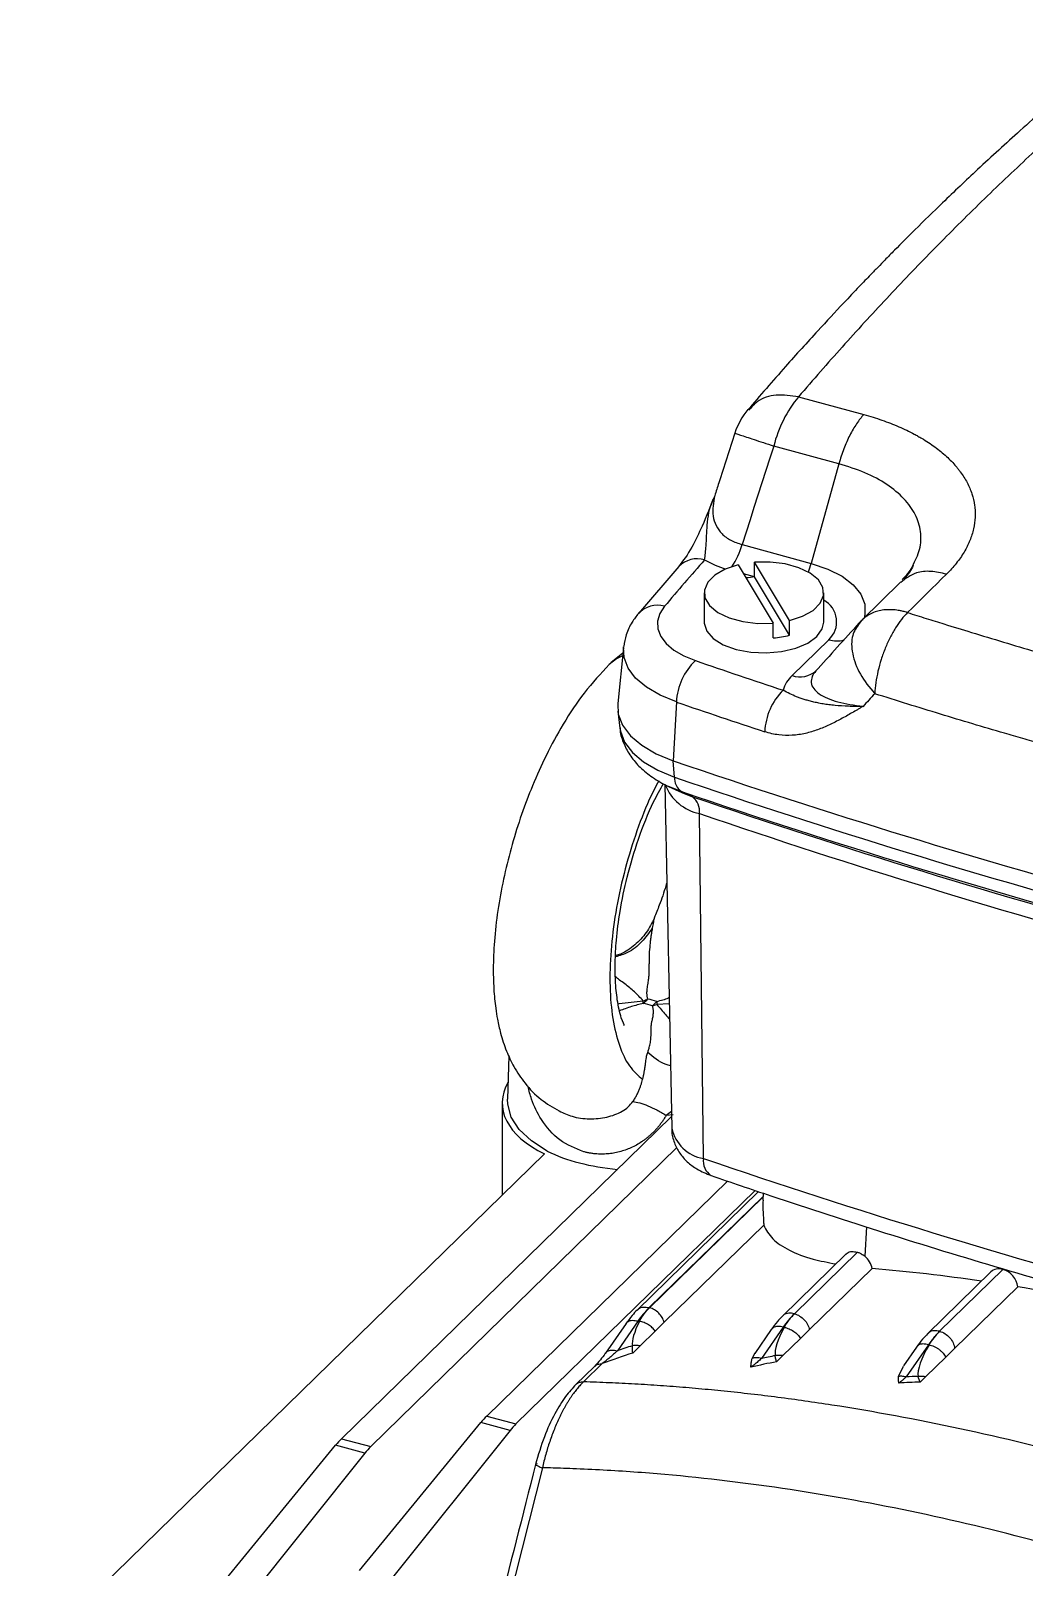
# Model space of a CAD drawing. Header units: millimetres. Extents: x 15 to 1184, y 5 to 836.
# Drawn here: x 786.8 to 830.3, y 269.1 to 336.5 of the extents above; entities that cross this region are included whole.
import ezdxf

# ---------------------------------------------------------------- set-up
doc = ezdxf.new("R2010")
doc.units = ezdxf.units.MM

msp = doc.modelspace()

# ---------------------------------------------------------------- linework, layer by layer
at = {"color": 7, "linetype": 'Continuous', "lineweight": 25}
for p, q in [((820.434, 320.445), (823.293, 319.668)), ((822.205, 317.511), (819.346, 318.288)), ((822.205, 317.511), (820.991, 313.143)), ((816.716, 315.994), (816.754, 316.073)), ((817.959, 313.967), (820.991, 313.143)), ((815.184, 313.002), (813.411, 310.947)), ((817.79, 313.076), (819.325, 310.519)), ((818.506, 312.555), (818.024, 312.686)), ((818.506, 312.547), (818.506, 313.19)), ((820.041, 310.633), (818.506, 313.19)), ((820.041, 309.991), (818.506, 312.547)), ((824.901, 312.326), (823.209, 310.656)), ((816.29, 311.855), (816.29, 310.569)), ((821.54, 310.569), (821.54, 311.855)), ((820.041, 309.991), (820.041, 310.633)), ((823.144, 310.587), (823.107, 310.52)), ((819.325, 309.876), (819.325, 310.519)), ((812.753, 309.455), (812.501, 306.993)), ((820.153, 308.225), (821.762, 309.795)), ((812.727, 309.203), (812.221, 308.793)), ((812.505, 306.665), (812.597, 305.912)), ((815.078, 307.066), (814.938, 304.488)), ((814.989, 303.772), (814.938, 304.488)), ((814.562, 303.461), (814.87, 288.375)), ((814.736, 303.366), (815.318, 303.095)), ((815.294, 303.142), (814.736, 303.366)), ((815.777, 302.911), (815.294, 303.142)), ((815.318, 303.095), (815.777, 302.911)), ((816.258, 287.054), (816.085, 302.172)), ((814.759, 293.828), (814.214, 293.804)), ((807.728, 291.549), (807.67, 289.652)), ((807.437, 289.484), (807.437, 285.441)), ((814.855, 289.116), (814.627, 288.942)), ((800.389, 274.766), (814.859, 288.889)), ((814.937, 288.965), (814.627, 288.942)), ((786.761, 265.261), (809.293, 287.254)), ((801.671, 274.418), (815.101, 287.526)), ((806.757, 275.759), (817.312, 286.06)), ((808.038, 275.411), (818.527, 285.648)), ((818.675, 285.598), (813.357, 280.408)), ((818.877, 285.391), (813.881, 280.514)), ((813.9, 280.509), (818.876, 285.365)), ((818.885, 285.527), (818.868, 285.222)), ((818.904, 284.129), (814.538, 279.868)), ((823.41, 284.055), (823.34, 282.764)), ((822.52, 282.868), (819.725, 280.14)), ((823.012, 282.943), (820.249, 280.246)), ((820.257, 280.244), (823.02, 282.941)), ((823.657, 282.23), (820.908, 279.546)), ((828.865, 282.076), (826.093, 279.369)), ((829.394, 282.186), (826.616, 279.475)), ((826.618, 279.475), (829.396, 282.186)), ((829.396, 282.186), (829.394, 282.186)), ((830.044, 281.425), (827.278, 278.725)), ((813.881, 280.514), (813.9, 280.509)), ((812.869, 279.822), (811.961, 278.517)), ((813.394, 279.927), (812.486, 278.621)), ((813.453, 279.911), (813.394, 279.927)), ((814.538, 279.868), (814.146, 279.484)), ((819.762, 279.658), (818.807, 278.285)), ((819.801, 279.648), (819.762, 279.658)), ((820.249, 280.246), (820.257, 280.244)), ((814.146, 279.484), (813.483, 278.837)), ((819.237, 279.554), (818.509, 278.508)), ((820.515, 279.163), (819.74, 278.407)), ((820.908, 279.546), (820.515, 279.163)), ((826.616, 279.475), (826.618, 279.475)), ((813.483, 278.837), (813.159, 278.521)), ((818.395, 278.275), (818.531, 278.537)), ((819.74, 278.407), (819.468, 278.14)), ((825.605, 278.784), (825.029, 277.956)), ((826.13, 278.888), (825.145, 277.472)), ((826.885, 278.341), (826.013, 277.49)), ((826.154, 278.881), (826.13, 278.888)), ((827.278, 278.725), (826.885, 278.341)), ((811.478, 277.93), (810.668, 277.14)), ((811.822, 278.061), (811.012, 277.271)), ((824.811, 277.49), (825.04, 277.946)), ((826.013, 277.49), (825.764, 277.247)), ((806.757, 275.759), (808.038, 275.411)), ((801.183, 268.989), (806.496, 275.472)), ((807.78, 275.124), (802.565, 268.613)), ((807.78, 275.124), (806.496, 275.472)), ((794.815, 267.996), (800.128, 274.479)), ((801.412, 274.131), (800.128, 274.479)), ((800.389, 274.766), (801.671, 274.418)), ((801.412, 274.131), (796.197, 267.62)), ((809.2, 273.49), (806.128, 261.371))]:
    msp.add_line(p, q, dxfattribs=at)
at = {"color": 7, "linetype": 'Continuous', "lineweight": 25, "flags": 128}
for points in [[(819.346, 318.288), (819.172, 317.749), (818.998, 317.209), (818.824, 316.669), (818.651, 316.129), (818.477, 315.588), (818.304, 315.048), (818.132, 314.508), (817.959, 313.967)], [(817.79, 313.076), (817.219, 312.886), (816.762, 312.628), (816.449, 312.317), (816.301, 311.976), (816.328, 311.626), (816.529, 311.292), (816.889, 310.995), (817.386, 310.756), (817.984, 310.591), (818.645, 310.51), (819.325, 310.519)], [(820.041, 310.633), (820.612, 310.823), (821.069, 311.082), (821.382, 311.392), (821.53, 311.734), (821.503, 312.084), (821.302, 312.418), (820.941, 312.714), (820.445, 312.953), (819.846, 313.119), (819.185, 313.2), (818.506, 313.19)], [(820.991, 313.143), (821.719, 312.896), (822.339, 312.58), (822.827, 312.208), (823.165, 311.794), (823.339, 311.354), (823.344, 310.905), (823.304, 310.746)], [(826.917, 312.669), (826.705, 312.459), (826.493, 312.25), (826.281, 312.04), (826.068, 311.83), (825.856, 311.62), (825.642, 311.409), (825.429, 311.198), (825.216, 310.987)], [(814.555, 311.261), (814.346, 310.943), (814.248, 310.61), (814.263, 310.274), (814.391, 309.944), (814.629, 309.63), (814.968, 309.343), (815.399, 309.09), (815.908, 308.879)], [(816.29, 310.569), (816.292, 310.518), (816.408, 310.17), (816.694, 309.849), (817.131, 309.577), (817.69, 309.373)], [(817.69, 309.373), (818.333, 309.251), (819.015, 309.218), (819.691, 309.277), (820.313, 309.425), (820.841, 309.65), (821.237, 309.938), (821.475, 310.269), (821.54, 310.569)], [(815.078, 307.066), (814.366, 307.36), (813.763, 307.714), (813.289, 308.116), (812.957, 308.554), (812.778, 309.015), (812.756, 309.479)], [(812.715, 309.083), (812.454, 308.962), (812.131, 308.706)], [(823.77, 307.429), (823.706, 307.359), (823.642, 307.289), (823.578, 307.22), (823.514, 307.15), (823.45, 307.08), (823.386, 307.011), (823.323, 306.941), (823.259, 306.871)], [(812.501, 306.993), (812.527, 306.532), (812.715, 306.048), (813.063, 305.589), (813.56, 305.168), (814.191, 304.797), (814.938, 304.488)], [(812.597, 305.912), (812.619, 305.781), (812.804, 305.305), (813.146, 304.854), (813.635, 304.44), (814.255, 304.075), (814.989, 303.772)], [(809.413, 287.37), (808.715, 287.818), (808.182, 288.323), (807.833, 288.869), (807.677, 289.438), (807.67, 289.652)]]:
    msp.add_lwpolyline(points, dxfattribs=at)
at = {"color": 7, "linetype": 'Continuous', "lineweight": 25}
for centre, radius, start, end in [((824.522, 317.029), 5.326, 140.1182, 166.32854), ((820.493, 317.933), 3, 139.42626, 162.09263), ((815.112, 314.704), 2.94, 324.46374, 345.49243), ((949.869, 196.33), 177.536, 138.78811, 139.65652), ((815.991, 312.227), 1.119, 73.34647, 136.2243), ((818.439, 316.977), 4.248, 239.964, 253.72084), ((817.516, 314.105), 3.606, 338.13065, 344.53573), ((818.891, 307.779), 4.784, 94.61129, 99.10291), ((814.239, 310.176), 1.13, 73.76102, 137.08252), ((821.025, 310.582), 1.078, 313.17205, 61.42844), ((825.317, 308.522), 3, 134.54702, 138.04167), ((818.963, 314.457), 4.594, 274.51856, 283.57639), ((822.108, 310.962), 1.217, 253.48989, 284.84917), ((817.723, 306.952), 2.648, 133.27323, 177.53057), ((913.318, 591.93), 299.343, 251.00947, 251.78676), ((821.096, 307.199), 1.394, 132.5829, 163.95176), ((820.494, 309.235), 1.066, 251.36467, 311.54535), ((821.664, 305.653), 2.714, 134.64718, 177.7083), ((913.138, 592.006), 301.342, 251.00947, 251.78676), ((923.575, 622.761), 336.302, 251.15349, 258.43749), ((816.511, 304.206), 2.078, 201.96149, 258.17351), ((815.709, 303.731), 0.721, 176.72258, 234.83293), ((923.582, 621.914), 336.164, 251.15349, 258.43749), ((923.622, 620.51), 335.347, 251.15349, 258.43749), ((923.687, 619.053), 334.051, 251.15349, 258.43749), ((815.298, 302.277), 0.794, 352.40931, 52.96024), ((923.728, 617.53), 333.222, 251.15349, 258.43749), ((812.627, 296.736), 2.945, 289.76157, 293.92354), ((757.551, 293.641), 56.073, 0.21483, 0.33098), ((812.37, 295.334), 1.942, 310.21998, 318.39009), ((812.668, 289.56), 4.396, 72.14502, 77.44564), ((813.057, 290.457), 3.667, 71.61807, 77.97327), ((812.552, 295.442), 2.242, 310.76711, 317.84296), ((813.327, 296.4), 2.744, 284.53528, 288.86515), ((861.734, 294.063), 47.52, 180.15104, 180.31223), ((816.541, 288.742), 1.712, 192.37749, 260.46432), ((817.009, 286.942), 0.759, 171.52268, 237.67539), ((923.751, 601.973), 332.759, 251.15349, 258.43749), ((816.725, 277.663), 4.027, 134.9322, 145.80119), ((823.093, 277.395), 4.027, 134.9322, 145.80119), ((829.461, 276.624), 4.027, 134.9322, 145.80119), ((842.562, 189.883), 93.696, 108.29858, 108.72265), ((831.81, 215.432), 64.184, 101.14134, 101.68904), ((819.576, 277.422), 0.998, 80.4955, 99.65556), ((827.256, 233.596), 43.928, 92.06505, 92.75407)]:
    msp.add_arc(centre, radius, start, end, dxfattribs=at)
for centre, major_axis, ratio, start_param, end_param in [((813.937, 289.656), (6.499, 0.23), 0.5006, 2.842477, 3.899008), ((813.914, 289.661), (6.247, 0.221), 0.5006, 3.890418, 4.464589), ((827.206, 286.606), (8.259, 0.004), 0.51452, 4.179553, 4.180666), ((823.004, 282.282), (-0.505, 0.555), 0.775699, 4.020644, 4.887521), ((837.416, 197.63), (-63.104, 69.363), 0.775699, 5.526714, 5.585091), ((829.382, 281.532), (-0.505, 0.555), 0.775699, 5.399988, 6.310405), ((829.384, 281.531), (-0.505, 0.555), 0.775699, 3.940965, 5.399988), ((837.416, 197.63), (-63.104, 69.363), 0.775699, 5.448893, 5.50742), ((814.238, 280.232), (1.01, 1.546), 0.281539, 1.958485, 2.838273), ((820.805, 280.067), (1.307, 1.828), 0.279909, 1.995107, 2.867522), ((738.723, 150.112), (109.045, 126.834), 0.333369, 0.511012, 0.525749), ((827.084, 279.158), (1.319, 1.841), 0.279134, 1.916025, 2.856556), ((705.688, 91.812), (139.697, 182.483), 0.304182, 0.33401, 0.345379), ((706.326, 91.197), (137.197, 181.201), 0.308428, 0.246216, 0.256789), ((806.634, 272.364), (1.169, 3.827), 0.381737, 0.608587, 0.748213), ((808.162, 271.949), (0.925, 3.893), 0.417667, 0.583361, 0.722987), ((800.266, 271.371), (1.169, 3.827), 0.381737, 0.608587, 0.748213), ((801.794, 270.956), (0.925, 3.893), 0.417667, 0.583361, 0.722987)]:
    msp.add_ellipse(centre, major_axis=major_axis, ratio=ratio, start_param=start_param, end_param=end_param, dxfattribs=at)
for points, knots in [([(834.931, 336.199), (834.069, 335.489), (832.453, 334.157), (830.245, 332.216), (828.38, 330.51), (826.848, 329.055), (825.638, 327.872), (824.795, 327.029), (824.256, 326.481), (823.907, 326.123), (823.533, 325.738), (823.033, 325.218), (822.259, 324.403), (821.179, 323.24), (819.761, 321.673), (818.742, 320.494), (818.185, 319.849)], [0, 0, 0, 0, 0.143973, 0.270206, 0.378601, 0.46906, 0.541445, 0.595581, 0.62173, 0.639679, 0.659424, 0.690094, 0.731669, 0.802557, 0.892028, 1, 1, 1, 1]), ([(836.881, 336.497), (836.693, 336.344), (836.319, 336.039), (835.765, 335.581), (835.22, 335.125), (834.497, 334.513), (833.597, 333.739), (832.164, 332.477), (830.399, 330.868), (828.322, 328.886), (826.285, 326.853), (824.623, 325.116), (823.314, 323.702), (822.347, 322.634), (821.386, 321.549), (820.754, 320.816), (820.434, 320.445)], [0, 0, 0, 0, 0.031831, 0.063275, 0.094332, 0.125001, 0.187502, 0.250001, 0.375004, 0.5, 0.62499, 0.749999, 0.812492, 0.875, 0.936722, 1, 1, 1, 1]), ([(820.434, 320.445), (820.103, 320.49), (819.44, 320.582), (818.657, 320.337), (818.362, 319.989), (818.247, 319.854)], [0, 0, 0, 0, 0.379103, 0.758321, 1, 1, 1, 1]), ([(823.293, 319.668), (823.186, 319.555), (823.08, 319.42), (822.976, 319.267), (822.873, 319.113), (822.773, 318.941), (822.679, 318.755), (822.585, 318.569), (822.497, 318.369), (822.418, 318.16), (822.338, 317.95), (822.266, 317.733), (822.205, 317.511)], [0, 0, 0, 0, 0.25, 0.25, 0.25, 0.5, 0.5, 0.5, 0.75, 0.75, 0.75, 1, 1, 1, 1]), ([(823.293, 319.668), (823.567, 319.593), (823.832, 319.512), (824.087, 319.423), (824.343, 319.335), (824.589, 319.239), (824.826, 319.137), (825.062, 319.035), (825.29, 318.926), (825.508, 318.81), (825.562, 318.781), (825.616, 318.751), (825.67, 318.721), (825.723, 318.691), (825.776, 318.661), (825.827, 318.63), (825.931, 318.569), (826.031, 318.507), (826.128, 318.443), (826.322, 318.315), (826.503, 318.183), (826.671, 318.045), (826.84, 317.908), (826.995, 317.765), (827.138, 317.618), (827.209, 317.544), (827.277, 317.469), (827.342, 317.393), (827.374, 317.355), (827.406, 317.316), (827.436, 317.278), (827.467, 317.239), (827.496, 317.2), (827.525, 317.161), (827.64, 317.005), (827.739, 316.846), (827.824, 316.685), (827.908, 316.523), (827.978, 316.36), (828.033, 316.193), (828.087, 316.027), (828.127, 315.858), (828.151, 315.687), (828.157, 315.644), (828.162, 315.601), (828.166, 315.558), (828.17, 315.515), (828.173, 315.472), (828.175, 315.429), (828.179, 315.343), (828.179, 315.257), (828.175, 315.171), (828.168, 315), (828.145, 314.829), (828.106, 314.658), (828.068, 314.487), (828.014, 314.316), (827.945, 314.146), (827.927, 314.103), (827.909, 314.06), (827.89, 314.018), (827.87, 313.975), (827.85, 313.932), (827.829, 313.89), (827.786, 313.805), (827.74, 313.721), (827.69, 313.637), (827.59, 313.47), (827.476, 313.306), (827.347, 313.145), (827.218, 312.983), (827.075, 312.825), (826.917, 312.669)], [0, 0, 0, 0, 0.00183556, 0.00183556, 0.00183556, 0.00367112, 0.00367112, 0.00367112, 0.00550668, 0.00550668, 0.00550668, 0.00596557, 0.00596557, 0.00596557, 0.00642446, 0.00642446, 0.00642446, 0.00734224, 0.00734224, 0.00734224, 0.0091778, 0.0091778, 0.0091778, 0.01101336, 0.01101336, 0.01101336, 0.01193115, 0.01193115, 0.01193115, 0.01239004, 0.01239004, 0.01239004, 0.01284893, 0.01284893, 0.01284893, 0.01468449, 0.01468449, 0.01468449, 0.01652005, 0.01652005, 0.01652005, 0.01835561, 0.01835561, 0.01835561, 0.0188145, 0.0188145, 0.0188145, 0.01927339, 0.01927339, 0.01927339, 0.02019117, 0.02019117, 0.02019117, 0.02202673, 0.02202673, 0.02202673, 0.02386229, 0.02386229, 0.02386229, 0.02432118, 0.02432118, 0.02432118, 0.02478007, 0.02478007, 0.02478007, 0.02569785, 0.02569785, 0.02569785, 0.02753341, 0.02753341, 0.02753341, 0.02936897, 0.02936897, 0.02936897, 0.02936897]), ([(817.639, 318.855), (817.404, 318.126), (817.109, 317.213), (816.816, 316.299), (816.757, 316.113)], [0, 0, 0, 0, 0.797404, 1, 1, 1, 1]), ([(817.653, 318.85), (817.649, 318.851), (817.591, 318.868), (817.85, 318.78), (818.418, 318.591), (819.038, 318.389), (819.346, 318.288)], [0, 0, 0, 0, 0.025991, 0.350693, 0.677217, 1, 1, 1, 1]), ([(825.433, 313.023), (825.552, 313.266), (825.799, 313.767), (825.823, 314.538), (825.59, 315.293), (825.087, 315.994), (824.334, 316.615), (823.373, 317.144), (822.594, 317.389), (822.205, 317.511)], [0, 0, 0, 0, 0.1369673, 0.282543, 0.4246994, 0.5680195, 0.71238, 0.8561932, 1, 1, 1, 1]), ([(816.739, 316.082), (816.565, 315.646), (816.262, 314.886), (815.74, 313.762), (815.369, 313.257), (815.17, 312.985)], [0, 0, 0, 0, 0.383717, 0.667968, 1, 1, 1, 1]), ([(816.312, 313.299), (816.337, 313.496), (816.392, 313.943), (816.415, 314.877), (816.516, 315.583), (816.703, 315.966), (816.716, 315.994)], [0, 0, 0, 0, 0.25545, 0.581568, 0.969096, 1, 1, 1, 1]), ([(816.757, 316.113), (816.699, 315.81), (816.612, 315.36), (816.795, 314.799), (817.052, 314.435), (817.436, 314.136), (817.786, 314.023), (817.959, 313.967)], [0, 0, 0, 0, 0.352039, 0.521454, 0.685423, 0.84418, 1, 1, 1, 1]), ([(826.917, 312.669), (826.687, 312.721), (826.225, 312.826), (825.49, 312.756), (825.128, 312.472), (824.916, 312.306)], [0, 0, 0, 0, 0.294255, 0.588509, 1, 1, 1, 1]), ([(824.982, 312.441), (825.158, 312.618), (825.345, 312.807), (825.428, 313.011), (825.433, 313.023)], [0, 0, 0, 0, 0.939751, 1, 1, 1, 1]), ([(825.46, 313.059), (825.411, 312.959), (825.313, 312.758), (825.138, 312.557), (825.05, 312.456)], [0, 0, 0, 0, 0.495016, 1, 1, 1, 1]), ([(813.411, 310.947), (813.315, 310.822), (813.094, 310.536), (812.856, 310.046), (812.794, 309.669), (812.765, 309.495)], [0, 0, 0, 0, 0.294283, 0.674533, 1, 1, 1, 1]), ([(825.216, 310.987), (825.182, 310.997), (825.117, 311.017), (825.024, 311.04), (824.94, 311.059), (824.848, 311.077), (824.736, 311.094), (824.554, 311.113), (824.313, 311.117), (824.039, 311.085), (823.776, 311.014), (823.575, 310.926), (823.412, 310.826), (823.276, 310.725), (823.191, 310.636), (823.144, 310.587)], [0, 0, 0, 0, 0.041149, 0.078683, 0.112599, 0.142897, 0.192363, 0.250064, 0.370788, 0.500028, 0.617978, 0.749991, 0.816063, 0.899401, 1, 1, 1, 1]), ([(825.216, 310.987), (825.124, 310.899), (825.034, 310.797), (824.945, 310.685), (824.856, 310.572), (824.77, 310.449), (824.686, 310.315), (824.603, 310.182), (824.522, 310.04), (824.447, 309.891), (824.371, 309.741), (824.3, 309.584), (824.234, 309.423), (824.169, 309.262), (824.109, 309.096), (824.056, 308.928), (824.002, 308.76), (823.955, 308.589), (823.916, 308.42), (823.876, 308.25), (823.844, 308.081), (823.82, 307.915), (823.795, 307.749), (823.779, 307.586), (823.77, 307.429)], [0, 0, 0, 0, 0.125, 0.125, 0.125, 0.25, 0.25, 0.25, 0.375, 0.375, 0.375, 0.5, 0.5, 0.5, 0.625, 0.625, 0.625, 0.75, 0.75, 0.75, 0.875, 0.875, 0.875, 1, 1, 1, 1]), ([(825.216, 310.987), (825.488, 310.901), (826.018, 310.734), (826.95, 310.444), (828.544, 309.953), (831.767, 308.988), (836.526, 307.643), (841.361, 306.381), (844.782, 305.542), (846.502, 305.134), (847.487, 304.903), (847.981, 304.79), (848.228, 304.733)], [0, 0, 0, 0, 0.0366655, 0.07143, 0.1250025, 0.2500039, 0.4999999, 0.749996, 0.8749975, 0.9374987, 0.9687494, 1, 1, 1, 1]), ([(823.091, 310.532), (822.77, 310.176), (822.128, 309.465), (821.488, 308.756), (821.168, 308.402)], [0, 0, 0, 0, 0.4999521, 1, 1, 1, 1]), ([(823.107, 310.52), (822.987, 310.353), (822.732, 309.998), (822.756, 309.191), (823.082, 308.277), (823.541, 307.712), (823.77, 307.429)], [0, 0, 0, 0, 0.228559, 0.485731, 0.742904, 1, 1, 1, 1]), ([(812.132, 308.707), (811.761, 308.312), (811.057, 307.564), (810.129, 306.169), (809.374, 304.784), (808.768, 303.441), (808.273, 302.132), (807.858, 300.813), (807.516, 299.457), (807.256, 298.083), (807.094, 296.752), (807.033, 295.544), (807.056, 294.516), (807.13, 293.743), (807.231, 293.116), (807.373, 292.478), (807.604, 291.773), (807.956, 291.028), (808.447, 290.299), (809.1, 289.612), (809.665, 289.293), (809.941, 289.138)], [0, 0, 0, 0, 0.0854864, 0.1620379, 0.2301399, 0.2901629, 0.3449339, 0.4002018, 0.4563047, 0.5133501, 0.5714076, 0.6260081, 0.6741238, 0.7157558, 0.7403165, 0.7712228, 0.8126242, 0.8511435, 0.8965969, 0.949466, 1, 1, 1, 1]), ([(821.03, 308.181), (821.005, 308.09), (820.953, 307.902), (821.079, 307.646), (821.415, 307.337), (822.115, 307.036), (822.873, 306.927), (823.259, 306.871)], [0, 0, 0, 0, 0.126239, 0.262444, 0.403289, 0.696692, 1, 1, 1, 1]), ([(821.197, 308.419), (821.122, 308.343), (821.042, 308.262), (821.03, 308.185), (821.03, 308.181)], [0, 0, 0, 0, 0.946601, 1, 1, 1, 1]), ([(823.259, 306.871), (823.231, 306.871), (823.204, 306.87), (823.177, 306.87), (823.15, 306.87), (823.123, 306.869), (823.096, 306.869), (823.042, 306.869), (822.988, 306.869), (822.935, 306.869), (822.829, 306.87), (822.725, 306.872), (822.622, 306.876), (822.418, 306.883), (822.221, 306.895), (822.034, 306.913), (821.941, 306.922), (821.85, 306.933), (821.762, 306.944), (821.674, 306.955), (821.589, 306.968), (821.507, 306.982), (821.425, 306.995), (821.347, 307.01), (821.271, 307.026), (821.195, 307.041), (821.123, 307.057), (821.054, 307.074), (820.985, 307.091), (820.919, 307.108), (820.855, 307.126), (820.792, 307.143), (820.732, 307.161), (820.673, 307.18), (820.615, 307.198), (820.559, 307.217), (820.504, 307.236), (820.476, 307.246), (820.449, 307.256), (820.423, 307.265), (820.396, 307.275), (820.37, 307.285), (820.344, 307.295), (820.239, 307.336), (820.141, 307.378), (820.044, 307.425), (819.947, 307.472), (819.852, 307.524), (819.757, 307.584)], [0.00228574, 0.00228574, 0.00228574, 0.00228574, 0.00246518, 0.00246518, 0.00246518, 0.00264461, 0.00264461, 0.00264461, 0.00300348, 0.00300348, 0.00300348, 0.00372122, 0.00372122, 0.00372122, 0.00515671, 0.00515671, 0.00515671, 0.00587445, 0.00587445, 0.00587445, 0.00659219, 0.00659219, 0.00659219, 0.00730993, 0.00730993, 0.00730993, 0.00802767, 0.00802767, 0.00802767, 0.00874542, 0.00874542, 0.00874542, 0.00946316, 0.00946316, 0.00946316, 0.0101809, 0.0101809, 0.0101809, 0.01053977, 0.01053977, 0.01053977, 0.01089864, 0.01089864, 0.01089864, 0.01233413, 0.01233413, 0.01233413, 0.01376961, 0.01376961, 0.01376961, 0.01376961]), ([(835.25, 304.058), (834.965, 304.136), (834.398, 304.29), (833.554, 304.524), (832.718, 304.758), (831.892, 304.991), (831.074, 305.225), (830.264, 305.459), (829.263, 305.752), (828.059, 306.108), (826.646, 306.535), (825.213, 306.975), (824.254, 307.277), (823.77, 307.429)], [0, 0, 0, 0, 0.0732062, 0.1458198, 0.2178409, 0.2892696, 0.3601057, 0.4303493, 0.5000004, 0.6215762, 0.7454348, 0.871576, 1, 1, 1, 1]), ([(823.259, 306.871), (823.239, 306.859), (823.219, 306.848), (823.198, 306.836), (823.178, 306.824), (823.158, 306.812), (823.138, 306.8), (823.098, 306.776), (823.058, 306.753), (823.018, 306.729), (822.937, 306.682), (822.856, 306.635), (822.775, 306.589), (822.614, 306.496), (822.451, 306.405), (822.287, 306.317), (822.204, 306.273), (822.122, 306.23), (822.038, 306.188), (821.955, 306.146), (821.871, 306.105), (821.786, 306.066), (821.702, 306.027), (821.616, 305.989), (821.53, 305.952), (821.444, 305.916), (821.357, 305.882), (821.27, 305.85), (821.182, 305.818), (821.093, 305.788), (821.003, 305.761), (820.913, 305.734), (820.822, 305.71), (820.73, 305.689), (820.637, 305.668), (820.543, 305.65), (820.448, 305.636), (820.4, 305.629), (820.352, 305.623), (820.304, 305.618), (820.255, 305.613), (820.206, 305.608), (820.157, 305.605), (819.961, 305.594), (819.762, 305.599), (819.562, 305.624), (819.361, 305.649), (819.158, 305.694), (818.952, 305.762)], [0.00228574, 0.00228574, 0.00228574, 0.00228574, 0.00246518, 0.00246518, 0.00246518, 0.00264461, 0.00264461, 0.00264461, 0.00300348, 0.00300348, 0.00300348, 0.00372122, 0.00372122, 0.00372122, 0.00515671, 0.00515671, 0.00515671, 0.00587445, 0.00587445, 0.00587445, 0.00659219, 0.00659219, 0.00659219, 0.00730993, 0.00730993, 0.00730993, 0.00802767, 0.00802767, 0.00802767, 0.00874542, 0.00874542, 0.00874542, 0.00946316, 0.00946316, 0.00946316, 0.0101809, 0.0101809, 0.0101809, 0.01053977, 0.01053977, 0.01053977, 0.01089864, 0.01089864, 0.01089864, 0.01233413, 0.01233413, 0.01233413, 0.01376961, 0.01376961, 0.01376961, 0.01376961]), ([(812.606, 305.939), (812.606, 305.902), (812.609, 305.656), (812.765, 305.221), (813.058, 304.67), (813.484, 304.178), (814.03, 303.742), (814.557, 303.432), (814.92, 303.291), (815.031, 303.248)], [0, 0, 0, 0, 0.030079, 0.196404, 0.361888, 0.533501, 0.716754, 0.91327, 1, 1, 1, 1]), ([(814.298, 303.611), (814.159, 303.341), (813.783, 302.611), (813.26, 301.228), (812.755, 299.554), (812.391, 297.833), (812.18, 296.147), (812.137, 294.564), (812.262, 293.15), (812.555, 291.971), (812.992, 291.046), (813.392, 290.693), (813.593, 290.517)], [0, 0, 0, 0, 0.061314, 0.165648, 0.269955, 0.374242, 0.478506, 0.582753, 0.687011, 0.791302, 0.895632, 1, 1, 1, 1]), ([(812.766, 292.892), (812.776, 292.886), (812.831, 292.851), (812.679, 293.113), (812.564, 293.565), (812.464, 294.092), (812.396, 294.766), (812.382, 295.672), (812.438, 296.686), (812.599, 297.95), (812.912, 299.461), (813.408, 301.11), (813.965, 302.536), (814.364, 303.232), (814.512, 303.49)], [0, 0, 0, 0, 0.021315, 0.125231, 0.182779, 0.235973, 0.323707, 0.390016, 0.466212, 0.558556, 0.666976, 0.788976, 0.921772, 1, 1, 1, 1]), ([(814.65, 299.141), (814.637, 299.094), (814.546, 298.758), (814.36, 298.239), (814.179, 297.785), (814.107, 297.602)], [0, 0, 0, 0, 0.089467, 0.632591, 1, 1, 1, 1]), ([(814.019, 297.151), (813.871, 296.945), (813.574, 296.533), (813.017, 296.072), (812.587, 295.946), (812.406, 295.893)], [0, 0, 0, 0, 0.365916, 0.731831, 1, 1, 1, 1]), ([(814.11, 297.6), (814.002, 297.377), (813.786, 296.931), (813.263, 296.4), (812.791, 296.061), (812.482, 295.965), (812.408, 295.943)], [0, 0, 0, 0, 0.302018, 0.603968, 0.905832, 1, 1, 1, 1]), ([(814.019, 297.151), (814.011, 297.106), (813.993, 297.015), (813.971, 296.874), (813.947, 296.711), (813.924, 296.523), (813.896, 296.246), (813.878, 295.964), (813.874, 295.698), (813.874, 295.434), (813.87, 295.211), (813.857, 295.017), (813.848, 294.925), (813.835, 294.83), (813.815, 294.724), (813.795, 294.607), (813.78, 294.49), (813.772, 294.385), (813.77, 294.292), (813.773, 294.215), (813.783, 294.149), (813.798, 294.093), (813.814, 294.059), (813.822, 294.044)], [0, 0, 0, 0, 0.03985, 0.081532, 0.12503, 0.18498, 0.249839, 0.37459, 0.443895, 0.499483, 0.624365, 0.656272, 0.686785, 0.714529, 0.749321, 0.792788, 0.834395, 0.874181, 0.907842, 0.936638, 0.961108, 0.98219, 1, 1, 1, 1]), ([(814.111, 297.6), (814.11, 297.599), (814.093, 297.574), (814.071, 297.426), (814.036, 297.243), (814.019, 297.151)], [0, 0, 0, 0, 0.026182, 0.51272, 1, 1, 1, 1]), ([(813.623, 293.965), (813.494, 294.1), (813.237, 294.37), (812.822, 294.708), (812.492, 294.932), (812.404, 295.029), (812.4, 295.032)], [0, 0, 0, 0, 0.328797, 0.657927, 0.987057, 1, 1, 1, 1]), ([(812.518, 293.833), (812.533, 293.835), (812.902, 293.888), (813.27, 293.927), (813.623, 293.965)], [0, 0, 0, 0, 0.041081, 1, 1, 1, 1]), ([(813.624, 293.851), (813.446, 293.805), (813.069, 293.707), (812.749, 293.589), (812.58, 293.526)], [0, 0, 0, 0, 0.470126, 1, 1, 1, 1]), ([(813.819, 291.705), (813.827, 291.728), (813.844, 291.774), (813.867, 291.845), (813.891, 291.928), (813.914, 292.026), (813.941, 292.175), (813.959, 292.336), (813.964, 292.499), (813.964, 292.665), (813.967, 292.808), (813.98, 292.936), (813.989, 292.999), (814.003, 293.064), (814.022, 293.14), (814.043, 293.23), (814.058, 293.329), (814.066, 293.423), (814.068, 293.508), (814.064, 293.581), (814.054, 293.644), (814.04, 293.698), (814.023, 293.73), (814.016, 293.744)], [0, 0, 0, 0, 0.039849, 0.081531, 0.12503, 0.184989, 0.249839, 0.37459, 0.443789, 0.499483, 0.624365, 0.656266, 0.686785, 0.714536, 0.749321, 0.792785, 0.834392, 0.874181, 0.907846, 0.936638, 0.96111, 0.982191, 1, 1, 1, 1]), ([(814.214, 293.938), (814.396, 293.981), (814.585, 294.027), (814.746, 294.104), (814.753, 294.107)], [0, 0, 0, 0, 0.959345, 1, 1, 1, 1]), ([(814.214, 293.804), (814.341, 293.656), (814.518, 293.45), (814.716, 293.224), (814.772, 293.16)], [0, 0, 0, 0, 0.716221, 1, 1, 1, 1]), ([(813.593, 290.517), (813.599, 290.541), (813.611, 290.59), (813.628, 290.661), (813.643, 290.731), (813.656, 290.798), (813.668, 290.863), (813.687, 290.97), (813.709, 291.115), (813.731, 291.279), (813.751, 291.418), (813.77, 291.532), (813.792, 291.628), (813.809, 291.679), (813.819, 291.705)], [0, 0, 0, 0, 0.044341, 0.087681, 0.129971, 0.171158, 0.211188, 0.250012, 0.374606, 0.50039, 0.62072, 0.749507, 0.869899, 1, 1, 1, 1]), ([(814.814, 291.12), (814.75, 291.136), (814.33, 291.242), (814.053, 291.493), (813.819, 291.705)], [0, 0, 0, 0, 0.152415, 1, 1, 1, 1]), ([(813.166, 289.544), (813.183, 289.569), (813.216, 289.619), (813.263, 289.696), (813.305, 289.772), (813.344, 289.847), (813.38, 289.92), (813.423, 290.014), (813.47, 290.129), (813.518, 290.264), (813.559, 290.392), (813.582, 290.476), (813.593, 290.517)], [0, 0, 0, 0, 0.0937958, 0.1831553, 0.2682858, 0.3493899, 0.4266649, 0.5003027, 0.639813, 0.7688818, 0.8885885, 1, 1, 1, 1]), ([(811.01, 287.347), (810.645, 287.493), (809.914, 287.785), (809.172, 288.663), (808.743, 289.512), (808.614, 290.03), (808.566, 290.223)], [0, 0, 0, 0, 0.307417, 0.614947, 0.857116, 1, 1, 1, 1]), ([(809.939, 289.134), (810.122, 289.048), (810.531, 288.855), (811.255, 288.765), (812.016, 288.831), (812.596, 289.046), (812.974, 289.305), (813.102, 289.465), (813.166, 289.544)], [0, 0, 0, 0, 0.179339, 0.402994, 0.617902, 0.816681, 0.909178, 1, 1, 1, 1]), ([(813.166, 289.544), (813.258, 289.535), (813.36, 289.515), (813.471, 289.485), (813.581, 289.455), (813.699, 289.414), (813.824, 289.362), (813.948, 289.311), (814.079, 289.25), (814.213, 289.18), (814.348, 289.109), (814.487, 289.03), (814.627, 288.942)], [0, 0, 0, 0, 0.25, 0.25, 0.25, 0.5, 0.5, 0.5, 0.75, 0.75, 0.75, 1, 1, 1, 1]), ([(814.627, 288.942), (814.62, 288.93), (814.612, 288.917), (814.605, 288.904), (814.597, 288.891), (814.59, 288.878), (814.582, 288.866), (814.574, 288.853), (814.566, 288.84), (814.559, 288.828), (814.551, 288.815), (814.543, 288.803), (814.535, 288.79), (814.527, 288.778), (814.519, 288.766), (814.511, 288.753), (814.503, 288.741), (814.494, 288.729), (814.486, 288.716), (814.478, 288.704), (814.47, 288.692), (814.461, 288.68), (814.453, 288.668), (814.444, 288.656), (814.436, 288.644), (814.427, 288.632), (814.419, 288.62), (814.41, 288.608), (814.401, 288.596), (814.392, 288.584), (814.384, 288.572), (814.375, 288.561), (814.366, 288.549), (814.357, 288.537), (814.348, 288.525), (814.339, 288.514), (814.33, 288.502), (814.321, 288.491), (814.311, 288.479), (814.302, 288.468), (814.293, 288.456), (814.284, 288.445), (814.274, 288.434), (814.265, 288.423), (814.255, 288.411), (814.246, 288.4), (814.236, 288.389), (814.227, 288.378), (814.217, 288.367), (814.207, 288.356), (814.198, 288.345), (814.188, 288.334), (814.178, 288.323), (814.168, 288.312), (814.158, 288.301), (814.148, 288.29), (814.138, 288.28), (814.128, 288.269), (814.118, 288.258), (814.108, 288.248), (814.098, 288.237), (814.087, 288.227), (814.077, 288.216), (814.067, 288.206), (814.056, 288.195), (814.046, 288.185), (814.035, 288.174), (814.025, 288.164), (814.014, 288.154), (814.003, 288.144), (813.993, 288.134), (813.982, 288.124), (813.971, 288.113), (813.938, 288.083), (813.905, 288.053), (813.871, 288.024), (813.837, 287.995), (813.802, 287.966), (813.767, 287.938), (813.732, 287.911), (813.696, 287.883), (813.66, 287.857), (813.624, 287.831), (813.587, 287.805), (813.549, 287.78), (813.475, 287.731), (813.399, 287.684), (813.321, 287.641), (813.243, 287.598), (813.163, 287.558), (813.082, 287.521), (813, 287.485), (812.917, 287.451), (812.833, 287.421), (812.748, 287.392), (812.662, 287.365), (812.576, 287.343), (812.49, 287.321), (812.404, 287.302), (812.317, 287.287), (812.23, 287.272), (812.143, 287.261), (812.055, 287.254), (811.967, 287.246), (811.879, 287.242), (811.791, 287.243), (811.702, 287.243), (811.614, 287.247), (811.526, 287.255), (811.501, 287.257), (811.477, 287.259), (811.452, 287.262), (811.427, 287.265), (811.402, 287.268), (811.377, 287.272), (811.352, 287.275), (811.328, 287.279), (811.303, 287.283), (811.278, 287.287), (811.254, 287.292), (811.229, 287.296), (811.205, 287.301), (811.18, 287.306), (811.156, 287.311), (811.131, 287.317), (811.107, 287.322), (811.083, 287.328), (811.059, 287.334), (811.034, 287.341), (811.01, 287.347)], [0, 0, 0, 0, 0.010579, 0.010579, 0.010579, 0.021132, 0.021132, 0.021132, 0.031662, 0.031662, 0.031662, 0.042168, 0.042168, 0.042168, 0.052654, 0.052654, 0.052654, 0.06312, 0.06312, 0.06312, 0.073567, 0.073567, 0.073567, 0.083996, 0.083996, 0.083996, 0.09441, 0.09441, 0.09441, 0.104809, 0.104809, 0.104809, 0.115194, 0.115194, 0.115194, 0.125568, 0.125568, 0.125568, 0.135931, 0.135931, 0.135931, 0.146285, 0.146285, 0.146285, 0.156631, 0.156631, 0.156631, 0.16697, 0.16697, 0.16697, 0.177304, 0.177304, 0.177304, 0.187635, 0.187635, 0.187635, 0.197963, 0.197963, 0.197963, 0.20829, 0.20829, 0.20829, 0.218618, 0.218618, 0.218618, 0.228947, 0.228947, 0.228947, 0.23928, 0.23928, 0.23928, 0.249617, 0.249617, 0.249617, 0.281025, 0.281025, 0.281025, 0.312398, 0.312398, 0.312398, 0.343773, 0.343773, 0.343773, 0.375191, 0.375191, 0.375191, 0.437466, 0.437466, 0.437466, 0.499881, 0.499881, 0.499881, 0.562561, 0.562561, 0.562561, 0.625436, 0.625436, 0.625436, 0.687522, 0.687522, 0.687522, 0.749792, 0.749792, 0.749792, 0.812339, 0.812339, 0.812339, 0.87502, 0.87502, 0.87502, 0.892876, 0.892876, 0.892876, 0.910722, 0.910722, 0.910722, 0.928562, 0.928562, 0.928562, 0.946404, 0.946404, 0.946404, 0.964254, 0.964254, 0.964254, 0.982117, 0.982117, 0.982117, 1, 1, 1, 1]), ([(814.881, 288.376), (814.878, 288.341), (814.861, 288.126), (814.972, 287.742), (815.205, 287.278), (815.549, 286.89), (816.005, 286.544), (816.388, 286.388), (816.603, 286.301)], [0, 0, 0, 0, 0.03617, 0.222933, 0.400151, 0.576934, 0.762682, 1, 1, 1, 1]), ([(816.603, 286.301), (817.473, 286.004), (819.995, 285.144), (824.235, 283.773), (829.348, 282.211), (834.54, 280.721), (839.807, 279.304), (845.144, 277.959), (850.454, 276.711), (854.521, 275.818), (856.784, 275.347), (857.308, 275.237)], [0, 0, 0, 0, 0.067846, 0.196743, 0.325634, 0.454516, 0.58339, 0.712257, 0.841116, 0.963186, 1, 1, 1, 1]), ([(818.876, 285.222), (818.871, 285.112), (818.861, 284.924), (818.882, 284.596), (818.897, 284.339), (818.902, 284.199), (818.904, 284.129)], [0, 0, 0, 0, 0.410612, 0.70457, 0.852262, 1, 1, 1, 1]), ([(818.904, 284.129), (819.013, 283.922), (819.233, 283.507), (819.997, 283.014), (820.935, 282.64), (821.724, 282.493), (822.07, 282.429)], [0, 0, 0, 0, 0.264283, 0.529421, 0.793292, 1, 1, 1, 1]), ([(822.514, 282.845), (822.531, 282.865), (822.591, 282.941), (822.767, 282.989), (822.93, 282.958), (823.012, 282.943)], [0, 0, 0, 0, 0.156236, 0.577429, 1, 1, 1, 1]), ([(823.02, 282.941), (823.038, 282.935), (823.075, 282.923), (823.13, 282.899), (823.193, 282.867), (823.265, 282.824), (823.315, 282.784), (823.34, 282.764)], [0, 0, 0, 0, 0.1663258, 0.3320298, 0.4983148, 0.7491657, 1, 1, 1, 1]), ([(813.357, 280.408), (813.282, 280.331), (813.113, 280.157), (812.953, 279.937), (812.864, 279.814)], [0, 0, 0, 0, 0.441186, 1, 1, 1, 1]), ([(813.366, 280.399), (813.383, 280.42), (813.445, 280.498), (813.629, 280.553), (813.797, 280.527), (813.881, 280.514)], [0, 0, 0, 0, 0.156672, 0.578336, 1, 1, 1, 1]), ([(813.453, 279.911), (813.458, 279.92), (813.463, 279.929), (813.468, 279.938), (813.473, 279.948), (813.478, 279.957), (813.484, 279.966), (813.489, 279.976), (813.494, 279.985), (813.5, 279.994), (813.505, 280.004), (813.511, 280.013), (813.517, 280.023), (813.522, 280.032), (813.528, 280.042), (813.534, 280.051), (813.54, 280.061), (813.546, 280.07), (813.552, 280.08), (813.559, 280.09), (813.565, 280.099), (813.571, 280.109), (813.578, 280.118), (813.584, 280.128), (813.59, 280.138), (813.597, 280.147), (813.604, 280.157), (813.611, 280.167), (813.617, 280.176), (813.624, 280.186), (813.631, 280.196), (813.638, 280.205), (813.645, 280.215), (813.653, 280.225), (813.66, 280.235), (813.667, 280.244), (813.674, 280.254), (813.682, 280.264), (813.689, 280.273), (813.697, 280.283), (813.705, 280.293), (813.712, 280.302), (813.72, 280.312), (813.728, 280.321), (813.736, 280.331), (813.744, 280.341), (813.752, 280.35), (813.76, 280.36), (813.769, 280.369), (813.777, 280.379), (813.785, 280.388), (813.794, 280.398), (813.802, 280.407), (813.811, 280.417), (813.819, 280.426), (813.828, 280.435), (813.837, 280.445), (813.846, 280.454), (813.855, 280.463), (813.863, 280.472), (813.872, 280.482), (813.882, 280.491), (813.891, 280.5), (813.9, 280.509)], [0, 0, 0, 0, 0.038889, 0.038889, 0.038889, 0.078642, 0.078642, 0.078642, 0.119263, 0.119263, 0.119263, 0.160751, 0.160751, 0.160751, 0.203109, 0.203109, 0.203109, 0.246338, 0.246338, 0.246338, 0.29044, 0.29044, 0.29044, 0.335414, 0.335414, 0.335414, 0.381264, 0.381264, 0.381264, 0.427988, 0.427988, 0.427988, 0.47559, 0.47559, 0.47559, 0.524069, 0.524069, 0.524069, 0.573426, 0.573426, 0.573426, 0.623663, 0.623663, 0.623663, 0.674779, 0.674779, 0.674779, 0.726777, 0.726777, 0.726777, 0.779656, 0.779656, 0.779656, 0.833417, 0.833417, 0.833417, 0.888061, 0.888061, 0.888061, 0.943588, 0.943588, 0.943588, 1, 1, 1, 1]), ([(814.538, 279.868), (814.519, 279.94), (814.488, 280.012), (814.448, 280.08), (814.407, 280.148), (814.357, 280.213), (814.3, 280.27), (814.243, 280.327), (814.179, 280.378), (814.111, 280.418), (814.043, 280.459), (813.972, 280.489), (813.9, 280.509)], [0, 0, 0, 0, 0.25, 0.25, 0.25, 0.5, 0.5, 0.5, 0.75, 0.75, 0.75, 1, 1, 1, 1]), ([(820.249, 280.246), (820.165, 280.259), (819.997, 280.285), (819.813, 280.23), (819.751, 280.152), (819.734, 280.131)], [0, 0, 0, 0, 0.421664, 0.843328, 1, 1, 1, 1]), ([(812.878, 279.815), (812.902, 279.848), (812.96, 279.927), (813.146, 279.973), (813.312, 279.942), (813.394, 279.927)], [0, 0, 0, 0, 0.26265, 0.631325, 1, 1, 1, 1]), ([(814.146, 279.484), (814.111, 279.536), (814.067, 279.586), (814.017, 279.632), (813.967, 279.679), (813.91, 279.722), (813.849, 279.759), (813.788, 279.797), (813.722, 279.829), (813.656, 279.855), (813.589, 279.88), (813.52, 279.899), (813.453, 279.911)], [0, 0, 0, 0, 0.25, 0.25, 0.25, 0.5, 0.5, 0.5, 0.75, 0.75, 0.75, 1, 1, 1, 1]), ([(819.725, 280.14), (819.65, 280.063), (819.48, 279.889), (819.321, 279.669), (819.232, 279.546)], [0, 0, 0, 0, 0.4411858, 1, 1, 1, 1]), ([(819.762, 279.658), (819.679, 279.674), (819.514, 279.705), (819.328, 279.659), (819.27, 279.58), (819.246, 279.547)], [0, 0, 0, 0, 0.368675, 0.73735, 1, 1, 1, 1]), ([(819.801, 279.648), (819.816, 279.675), (819.849, 279.731), (819.901, 279.812), (819.958, 279.895), (820.033, 279.996), (820.133, 280.117), (820.214, 280.2), (820.257, 280.244)], [0, 0, 0, 0, 0.115395, 0.237186, 0.365394, 0.500035, 0.734789, 1, 1, 1, 1]), ([(819.801, 279.648), (819.872, 279.634), (819.945, 279.612), (820.016, 279.582), (820.051, 279.567), (820.086, 279.55), (820.12, 279.532), (820.154, 279.513), (820.187, 279.493), (820.219, 279.472), (820.282, 279.429), (820.341, 279.38), (820.391, 279.327), (820.441, 279.275), (820.483, 279.219), (820.515, 279.163)], [0, 0, 0, 0, 0.25, 0.25, 0.25, 0.375, 0.375, 0.375, 0.5, 0.5, 0.5, 0.75, 0.75, 0.75, 1, 1, 1, 1]), ([(820.257, 280.244), (820.409, 280.202), (820.561, 280.108), (820.796, 279.856), (820.879, 279.699), (820.908, 279.546)], [0, 0, 0, 0, 0.5, 0.5, 1, 1, 1, 1]), ([(826.092, 279.369), (826.018, 279.292), (825.848, 279.118), (825.689, 278.898), (825.599, 278.776)], [0, 0, 0, 0, 0.441186, 1, 1, 1, 1]), ([(826.13, 278.888), (826.047, 278.903), (825.882, 278.935), (825.696, 278.889), (825.638, 278.81), (825.614, 278.777)], [0, 0, 0, 0, 0.368675, 0.73735, 1, 1, 1, 1]), ([(826.616, 279.475), (826.533, 279.488), (826.365, 279.514), (826.181, 279.459), (826.119, 279.381), (826.102, 279.36)], [0, 0, 0, 0, 0.421664, 0.843328, 1, 1, 1, 1]), ([(826.154, 278.881), (826.17, 278.908), (826.203, 278.962), (826.257, 279.043), (826.315, 279.126), (826.392, 279.226), (826.493, 279.347), (826.575, 279.43), (826.618, 279.475)], [0, 0, 0, 0, 0.113448, 0.234595, 0.363452, 0.500031, 0.729495, 1, 1, 1, 1]), ([(826.618, 279.475), (826.699, 279.453), (826.78, 279.417), (826.93, 279.32), (827, 279.26), (827.121, 279.123), (827.171, 279.046), (827.245, 278.887), (827.269, 278.805), (827.278, 278.725)], [0, 0, 0, 0, 0.25, 0.25, 0.5, 0.5, 0.75, 0.75, 1, 1, 1, 1]), ([(811.956, 278.509), (811.884, 278.409), (811.725, 278.19), (811.565, 278.022), (811.478, 277.93)], [0, 0, 0, 0, 0.452699, 1, 1, 1, 1]), ([(812.486, 278.621), (812.459, 278.595), (812.404, 278.542), (812.321, 278.466), (812.238, 278.392), (812.127, 278.296), (811.988, 278.183), (811.877, 278.101), (811.822, 278.061)], [0, 0, 0, 0, 0.124552, 0.249402, 0.374553, 0.500006, 0.751403, 1, 1, 1, 1]), ([(811.967, 278.507), (811.992, 278.541), (812.051, 278.621), (812.238, 278.668), (812.404, 278.637), (812.486, 278.621)], [0, 0, 0, 0, 0.269743, 0.634872, 1, 1, 1, 1]), ([(813.483, 278.837), (813.429, 278.848), (813.373, 278.853), (813.316, 278.854), (813.259, 278.854), (813.201, 278.85), (813.144, 278.841)], [0, 0, 0, 0, 0.5, 0.5, 0.5, 1, 1, 1, 1]), ([(813.159, 278.521), (813.158, 278.534), (813.157, 278.558), (813.154, 278.596), (813.151, 278.629), (813.148, 278.677), (813.144, 278.744), (813.144, 278.809), (813.144, 278.841)], [0, 0, 0, 0, 0.161552, 0.298727, 0.411558, 0.500074, 0.756453, 1, 1, 1, 1]), ([(818.807, 278.285), (818.781, 278.261), (818.73, 278.212), (818.653, 278.144), (818.562, 278.068), (818.459, 277.986), (818.382, 277.932), (818.344, 277.905)], [0, 0, 0, 0, 0.166676, 0.333749, 0.501226, 0.751976, 1, 1, 1, 1]), ([(818.344, 277.905), (818.345, 277.937), (818.347, 277.998), (818.356, 278.09), (818.368, 278.165), (818.382, 278.227), (818.391, 278.259), (818.395, 278.275)], [0, 0, 0, 0, 0.264249, 0.499999, 0.749997, 0.868407, 1, 1, 1, 1]), ([(818.807, 278.285), (818.727, 278.307), (818.65, 278.317), (818.58, 278.316), (818.51, 278.314), (818.447, 278.3), (818.395, 278.275)], [0, 0, 0, 0, 0.2345024, 0.2345024, 0.2345024, 0.4662076, 0.4662076, 0.4662076, 0.4662076]), ([(819.468, 278.14), (819.464, 278.151), (819.458, 278.171), (819.45, 278.202), (819.442, 278.23), (819.432, 278.271), (819.42, 278.327), (819.412, 278.381), (819.408, 278.406)], [0, 0, 0, 0, 0.155772, 0.291034, 0.405785, 0.500024, 0.764036, 1, 1, 1, 1]), ([(826.154, 278.881), (826.191, 278.873), (826.229, 278.863), (826.267, 278.85), (826.305, 278.838), (826.343, 278.823), (826.38, 278.806), (826.418, 278.789), (826.454, 278.77), (826.49, 278.749), (826.525, 278.728), (826.559, 278.705), (826.592, 278.681), (826.625, 278.657), (826.656, 278.631), (826.685, 278.604), (826.715, 278.577), (826.742, 278.549), (826.767, 278.52), (826.816, 278.463), (826.857, 278.402), (826.885, 278.341)], [0, 0, 0, 0, 0.125, 0.125, 0.125, 0.25, 0.25, 0.25, 0.375, 0.375, 0.375, 0.5, 0.5, 0.5, 0.625, 0.625, 0.625, 0.75, 0.75, 0.75, 1, 1, 1, 1]), ([(811.478, 277.929), (811.479, 277.93), (811.513, 277.981), (811.629, 278.038), (811.758, 278.053), (811.822, 278.061)], [0, 0, 0, 0, 0.007991, 0.503996, 1, 1, 1, 1]), ([(810.668, 277.14), (810.516, 276.974), (810.191, 276.62), (809.716, 275.841), (809.244, 274.827), (809.019, 274.049), (808.9, 273.64)], [0, 0, 0, 0, 0.20744, 0.443751, 0.70782, 1, 1, 1, 1]), ([(811.012, 277.271), (810.989, 277.248), (810.942, 277.202), (810.872, 277.128), (810.802, 277.05), (810.733, 276.968), (810.663, 276.882), (810.595, 276.792), (810.526, 276.698), (810.459, 276.601), (810.392, 276.499), (810.325, 276.395), (810.26, 276.286), (810.195, 276.175), (810.131, 276.06), (810.069, 275.942), (810.007, 275.821), (809.888, 275.576), (809.717, 275.188), (809.549, 274.734), (809.428, 274.36), (809.345, 274.077), (809.267, 273.786), (809.222, 273.589), (809.2, 273.49)], [0, 0, 0, 0, 0.031048, 0.062107, 0.09318, 0.12427, 0.155379, 0.186509, 0.217663, 0.248843, 0.280053, 0.311293, 0.342568, 0.37388, 0.40523, 0.436621, 0.468056, 0.499538, 0.623168, 0.749493, 0.810458, 0.872525, 0.935702, 1, 1, 1, 1]), ([(810.669, 277.139), (810.669, 277.14), (810.703, 277.191), (810.82, 277.248), (810.948, 277.263), (811.012, 277.271)], [0, 0, 0, 0, 0.008034, 0.504017, 1, 1, 1, 1]), ([(811.012, 277.271), (811.199, 277.265), (811.571, 277.253), (812.131, 277.231), (812.691, 277.205), (813.251, 277.175), (813.812, 277.142), (814.372, 277.104), (814.932, 277.063), (815.491, 277.019), (816.051, 276.97), (816.61, 276.919), (817.765, 276.804), (819.521, 276.601), (822.951, 276.114), (827.487, 275.276), (833.158, 273.897), (838.873, 272.182), (843.649, 270.477), (847.468, 268.952), (849.846, 267.935), (851.746, 267.081), (853, 266.499), (854.094, 265.979), (855.037, 265.522), (855.673, 265.205), (855.995, 265.045)], [0, 0, 0, 0, 0.013164, 0.026293, 0.039386, 0.052445, 0.065468, 0.078456, 0.091409, 0.104327, 0.11721, 0.130057, 0.14287, 0.19659, 0.250019, 0.37527, 0.499999, 0.624725, 0.749984, 0.812288, 0.874989, 0.906192, 0.937494, 0.957746, 0.978581, 1, 1, 1, 1]), ([(824.831, 277.204), (824.827, 277.229), (824.82, 277.277), (824.814, 277.343), (824.81, 277.413), (824.811, 277.461), (824.811, 277.49)], [0, 0, 0, 0, 0.268914, 0.500004, 0.700006, 1, 1, 1, 1]), ([(825.145, 277.472), (825.084, 277.49), (825.024, 277.5), (824.967, 277.503), (824.911, 277.506), (824.858, 277.501), (824.811, 277.49)], [0, 0, 0, 0, 0.1816367, 0.1816367, 0.1816367, 0.3611067, 0.3611067, 0.3611067, 0.3611067]), ([(825.145, 277.472), (825.128, 277.455), (825.094, 277.421), (825.041, 277.372), (824.98, 277.318), (824.909, 277.261), (824.857, 277.223), (824.831, 277.204)], [0, 0, 0, 0, 0.166483, 0.333158, 0.500029, 0.750872, 1, 1, 1, 1]), ([(825.673, 277.495), (825.702, 277.499), (825.73, 277.502), (825.759, 277.504), (825.788, 277.506), (825.817, 277.507), (825.845, 277.507), (825.874, 277.506), (825.902, 277.505), (825.93, 277.502), (825.958, 277.499), (825.986, 277.495), (826.013, 277.49)], [0, 0, 0, 0, 0.25, 0.25, 0.25, 0.5, 0.5, 0.5, 0.75, 0.75, 0.75, 1, 1, 1, 1]), ([(825.764, 277.247), (825.758, 277.26), (825.747, 277.285), (825.731, 277.322), (825.713, 277.368), (825.693, 277.423), (825.68, 277.472), (825.673, 277.495)], [0, 0, 0, 0, 0.194181, 0.36087, 0.500003, 0.763303, 1, 1, 1, 1]), ([(808.9, 273.64), (808.332, 271.404), (807.289, 267.299), (806.267, 263.195), (805.801, 261.325)], [0, 0, 0, 0, 0.544633, 1, 1, 1, 1]), ([(808.963, 273.657), (808.929, 273.656), (808.908, 273.652), (808.902, 273.643), (808.895, 273.635), (808.902, 273.623), (808.924, 273.608), (808.945, 273.593), (808.98, 273.575), (809.027, 273.555), (809.074, 273.535), (809.133, 273.513), (809.2, 273.49)], [0, 0, 0, 0, 0.25, 0.25, 0.25, 0.5, 0.5, 0.5, 0.75, 0.75, 0.75, 1, 1, 1, 1]), ([(854.192, 261.262), (854.02, 261.349), (853.669, 261.526), (853.131, 261.794), (852.563, 262.074), (851.971, 262.362), (851.094, 262.783), (849.944, 263.323), (847.097, 264.616), (842.801, 266.41), (837.062, 268.472), (831.339, 270.195), (825.662, 271.571), (820.055, 272.592), (815.465, 273.144), (812.311, 273.37), (810.795, 273.441), (810.027, 273.468), (809.585, 273.481), (809.32, 273.487), (809.2, 273.49)], [0, 0, 0, 0, 0.0114365, 0.0233433, 0.0357194, 0.0491188, 0.062509, 0.0937861, 0.1250173, 0.2500105, 0.3751987, 0.5000019, 0.624814, 0.7499921, 0.8749854, 0.9374913, 0.9687455, 0.9812473, 0.9915123, 1, 1, 1, 1])]:
    msp.add_open_spline(points, degree=3, knots=knots, dxfattribs=at)

doc.saveas('drawing.dxf')
